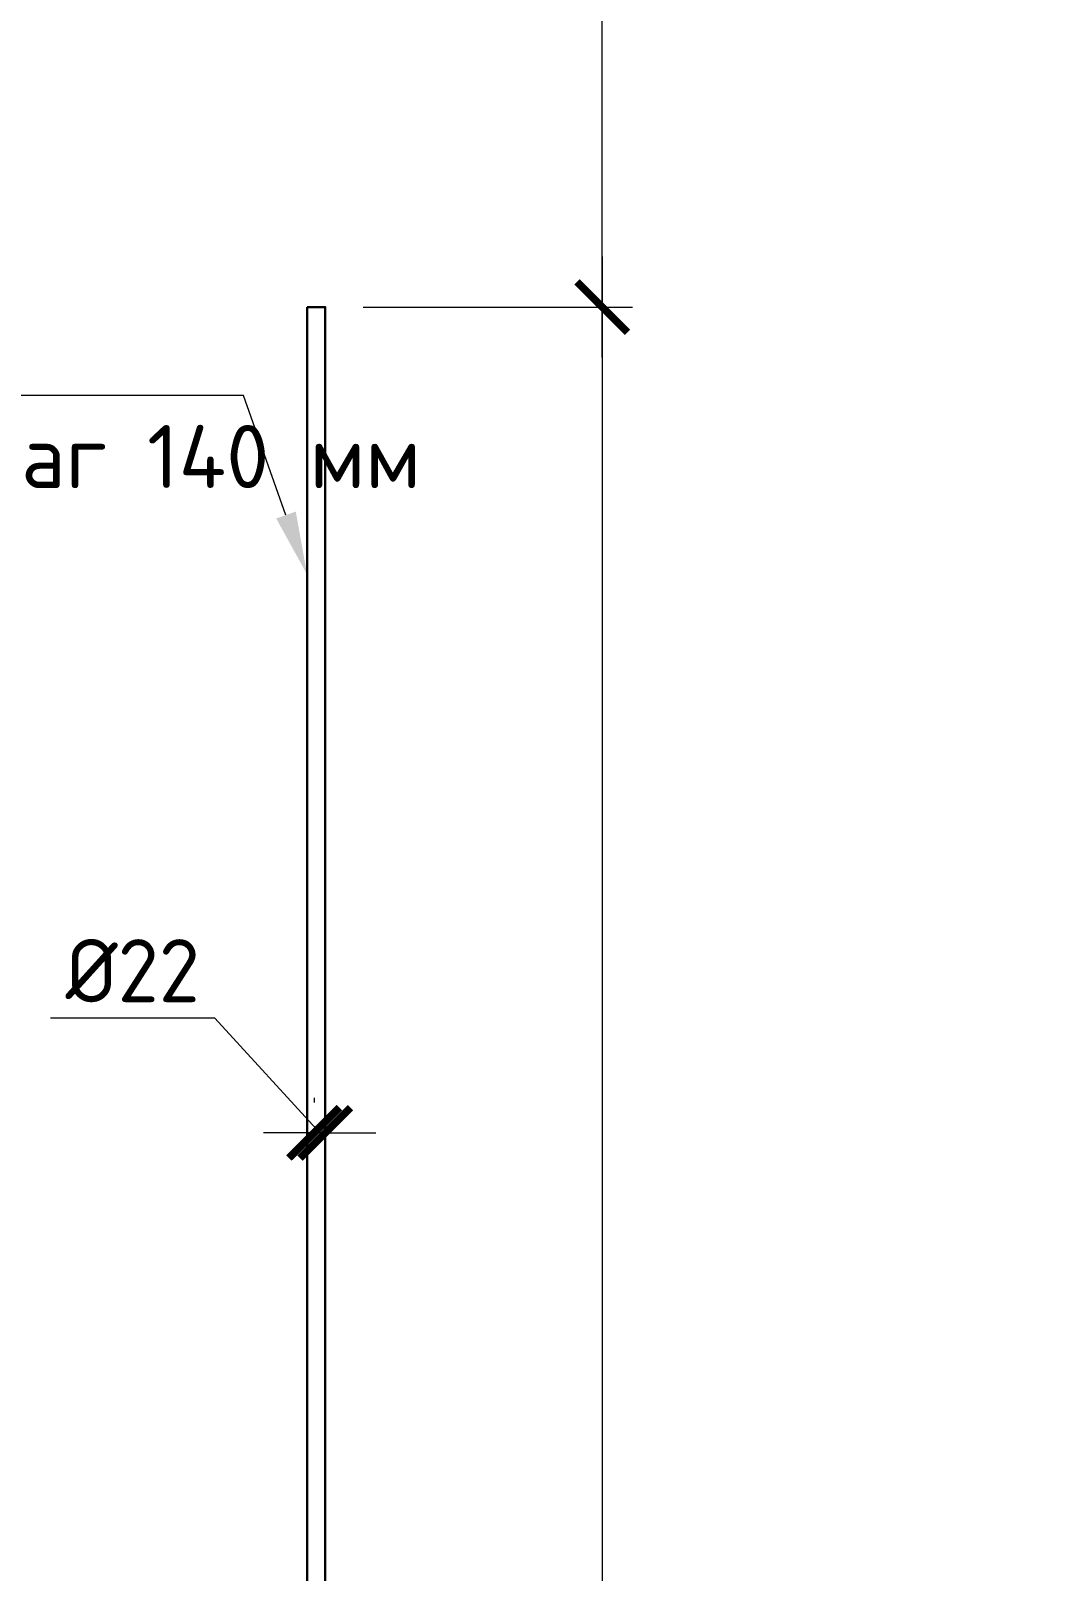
# Model space of a CAD drawing. Header units: millimetres. Extents: x -65574 to 111613, y -106550 to -50518.
# Drawn here: x 14964 to 17004, y -80208 to -77155 of the extents above; entities that cross this region are included whole.
import ezdxf
from ezdxf import colors
from ezdxf.entities.mleader import LeaderData, LeaderLine
from ezdxf.math import Vec2, Vec3

# ---------------------------------------------------------------- set-up
doc = ezdxf.new("R2010")
doc.units = ezdxf.units.MM
doc.layers.get('Defpoints').update_dxf_attribs({"color": 6})
doc.layers.add('Dim', color=11, linetype='Continuous', lineweight=13)
doc.layers.add('ОПП_ОС_Размеры', color=7, linetype='Continuous', lineweight=25)
doc.styles.add('GOST-2.304_Type-B', font='GOST Common.ttf')
doc.dimstyles.new('УРСТ', dxfattribs={"dimtxt": 2.5, "dimasz": 2, "dimexe": 1.2, "dimexo": 1.5, "dimtad": 1, "dimdec": 0, "dimrnd": 1, "dimtxsty": 'GOST-2.304_Type-B', "dimblk": 'ARCHTICK', "dimcen": 2, "dimdle": 2, "dimazin": 3, "dimtfac": 1, "dimtdec": 0, "dimtmove": 1, "dimatfit": 0, "dimldrblk": 'NONE', "dimlwd": 15, "dimlwe": 15, "dimarcsym": 0})

# ---------------------------------------------------------------- blocks, each defined once
blk = doc.blocks.new('_ArchTick')
at = {"color": 0, "linetype": 'ByBlock', "const_width": 0.15}
blk.add_lwpolyline([(-0.5, -0.5), (0.5, 0.5)], dxfattribs=at)
blk = doc.blocks.new('*D198')
at = {"layer": 'Defpoints', "color": 0, "lineweight": -2, "transparency": 16777216}
for p in [(15546.6, -77702.8), (15546.6, -89402.8), (16095.2, -89402.8)]:
    blk.add_point(p, dxfattribs=at)
at = {"layer": 'ОПП_ОС_Размеры', "color": 0, "lineweight": 15, "transparency": 16777216}
for p, q in [((16095.2, -77602.8), (16095.2, -89502.8)), ((15621.6, -77702.8), (16155.2, -77702.8)), ((15621.6, -89402.8), (16155.2, -89402.8))]:
    blk.add_line(p, q, dxfattribs=at)
at = {"layer": 'ОПП_ОС_Размеры', "color": 0, "lineweight": 15, "transparency": 16777216, "xscale": 100, "yscale": 100, "zscale": 100}
for p, rotation in [((16095.2, -77702.8), 90), ((16095.2, -89402.8), 270)]:
    blk.add_blockref('_ArchTick', p, dxfattribs=dict(at, rotation=rotation))
at = {"layer": 'ОПП_ОС_Размеры', "color": 0, "lineweight": -2, "transparency": 16777216, "insert": (16001.5, -83552.8), "char_height": 125, "attachment_point": 5, "rotation": 90, "style": 'GOST-2.304_Type-B'}
blk.add_mtext('\\A1;11700', dxfattribs=at)
blk = doc.blocks.new('_None')
blk = doc.blocks.new('*D199')
at = {"layer": 'Defpoints', "color": 0, "lineweight": -2, "transparency": 16777216}
for p in [(15546.6, -70052.8), (16095.2, -70052.8), (15546.6, -77702.8)]:
    blk.add_point(p, dxfattribs=at)
at = {"layer": 'ОПП_ОС_Размеры', "color": 0, "lineweight": 15, "transparency": 16777216}
for p, q in [((16095.2, -77802.8), (16095.2, -69952.8)), ((15621.6, -70052.8), (16155.2, -70052.8)), ((15621.6, -77702.8), (16155.2, -77702.8))]:
    blk.add_line(p, q, dxfattribs=at)
at = {"layer": 'ОПП_ОС_Размеры', "color": 0, "lineweight": 15, "transparency": 16777216, "xscale": 100, "yscale": 100, "zscale": 100}
for p, rotation in [((16095.2, -70052.8), 90), ((16095.2, -77702.8), 270)]:
    blk.add_blockref('_ArchTick', p, dxfattribs=dict(at, rotation=rotation))
at = {"layer": 'ОПП_ОС_Размеры', "color": 0, "lineweight": -2, "transparency": 16777216, "insert": (16001.5, -73877.8), "char_height": 125, "attachment_point": 5, "rotation": 90, "style": 'GOST-2.304_Type-B'}
blk.add_mtext('\\A1;7650', dxfattribs=at)
blk = doc.blocks.new('*D202')
at = {"color": 0, "lineweight": 15, "ltscale": 100, "transparency": 16777216}
for p, q in [((15327.8, -79111.5), (15002.8, -79111.5)), ((15535.6, -79339), (15327.8, -79111.5)), ((15524.6, -79269.8), (15524.6, -79279)), ((15546.6, -79269.8), (15546.6, -79279)), ((15524.6, -79339), (15424.6, -79339)), ((15546.6, -79339), (15524.6, -79339)), ((15546.6, -79339), (15524.6, -79339)), ((15546.6, -79339), (15646.6, -79339))]:
    blk.add_line(p, q, dxfattribs=at)
at = {"layer": 'Defpoints', "color": 0, "lineweight": -2, "ltscale": 100, "transparency": 16777216}
for p in [(15524.6, -79339), (15524.6, -79344.8), (15546.6, -79344.8)]:
    blk.add_point(p, dxfattribs=at)
at = {"color": 0, "lineweight": 15, "ltscale": 100, "transparency": 16777216, "xscale": 100, "yscale": 100, "zscale": 100}
blk.add_blockref('_ArchTick', (15524.6, -79339), dxfattribs=at)
at = {"color": 0, "lineweight": 15, "ltscale": 100, "transparency": 16777216, "xscale": 100, "yscale": 100, "zscale": 100, "rotation": 180}
blk.add_blockref('_ArchTick', (15546.6, -79339), dxfattribs=at)
at = {"color": 0, "lineweight": 15, "ltscale": 100, "transparency": 16777216, "insert": (15165.3, -79017.7), "char_height": 125, "attachment_point": 5, "style": 'GOST-2.304_Type-B'}
blk.add_mtext('\\A1;%%C22', dxfattribs=at)

msp = doc.modelspace()

# ---------------------------------------------------------------- linework, layer by layer
at = {"lineweight": 30}
msp.add_lwpolyline([(15510.6, -77702.8), (15510.6, -89402.8), (15546.6, -89402.8), (15546.6, -77702.8), (15510.6, -77702.8)], dxfattribs=at)

# ---------------------------------------------------------------- dimensions: what is measured, and where the dimension line sits
at = {"color": 0, "lineweight": 15, "ltscale": 100}
dim = msp.add_linear_dim(base=(15524.6, -79339), p1=(15546.6, -79344.8), p2=(15524.6, -79344.8), text='%%C<>', dimstyle='УРСТ', override={"dimscale": 0}, dxfattribs=at)
dim.commit()
dim.dimension.update_dxf_attribs({"geometry": '*D202', "text_midpoint": (15296.6, -79111.5), "dimtype": 160})
at = {"layer": 'ОПП_ОС_Размеры', "lineweight": -2}
for base, p2, picture, middle in [((16095.2, -70052.8), (15546.6, -70052.8), '*D199', (16001.5, -73877.8)), ((16095.2, -89402.8), (15546.6, -89402.8), '*D198', (16001.5, -83552.8))]:
    dim = msp.add_linear_dim(base=base, p1=(15546.6, -77702.8), p2=p2, angle=90, dimstyle='УРСТ', override={"dimscale": 0}, dxfattribs=at)
    dim.commit()
    dim.dimension.update_dxf_attribs({"geometry": picture, "text_midpoint": middle})

# ---------------------------------------------------------------- leaders
at = {"layer": 'Dim', "color": 0, "lineweight": 15, "ltscale": 100}
ml = msp.add_multileader_mtext('Standard', dxfattribs=at)
ml.set_content('{\\C0;3\\PА500C \\fISOCPEUR|b0|i0|c204|p34;%%C36\\fISOCPEUR|b0|i0|c0|p34; \\fISOCPEUR|b0|i0|c204|p34;шаг 140\\fISOCPEUR|b0|i0|c0|p34; \\fISOCPEUR|b0|i0|c204|p34;мм}', color=2, style='GOST-2.304_Type-B')
ml.set_leader_properties(color=256, linetype='ByLayer', lineweight=13)
ml.build(insert=Vec2(0, 0))
ml.multileader.update_dxf_attribs({"has_dogleg": 0, "text_left_attachment_type": 6, "text_right_attachment_type": 6, "dogleg_length": 0, "arrow_head_size": 125, "scale": 50})
ctx = ml.context
ctx.base_point, ctx.scale, ctx.char_height, ctx.arrow_head_size, ctx.landing_gap_size, ctx.plane_origin = Vec3(12378.9, -77418.4), 50, 125, 125, 100, Vec3(7968.5, -80043.1)
ctx.left_attachment, ctx.right_attachment, ctx.text_align_type = 6, 6, 1
notes = []
notes.append((ctx, [(1, (1, 1, 0), (13453.9, -77418.4), (-1, 0), 0, [(1, [(13631.3, -77772.9)], 0, [])])]))
ctx.mtext.insert, ctx.mtext.width, ctx.mtext.alignment, ctx.mtext.flow_direction = Vec3(12916.4, -77268.4), 942.218, 2, 5
ml = msp.add_multileader_mtext('Standard', dxfattribs=at)
ml.set_content('{\\C0;6\\PА500C \\fISOCPEUR|b0|i0|c204|p34;%%C\\fISOCPEUR|b0|i0|c0|p34;22 \\fISOCPEUR|b0|i0|c204|p34;шаг 140\\fISOCPEUR|b0|i0|c0|p34; \\fISOCPEUR|b0|i0|c204|p34;мм}', color=2, style='GOST-2.304_Type-B')
ml.set_leader_properties(color=256, linetype='ByLayer', lineweight=13)
ml.build(insert=Vec2(0, 0))
ml.multileader.update_dxf_attribs({"has_dogleg": 0, "text_left_attachment_type": 6, "text_right_attachment_type": 6, "dogleg_length": 0, "arrow_head_size": 125, "scale": 50})
ctx = ml.context
ctx.base_point, ctx.scale, ctx.char_height, ctx.arrow_head_size, ctx.landing_gap_size, ctx.plane_origin = Vec3(14309.9, -77878.1), 50, 125, 125, 100, Vec3(9816, -80502.9)
ctx.left_attachment, ctx.right_attachment, ctx.text_align_type = 6, 6, 1
notes.append((ctx, [(1, (1, 1, 0), (15384.9, -77878.1), (-1, 0), 0, [(1, [(15510.6, -78232.7)], 0, [])])]))
ctx.mtext.insert, ctx.mtext.width, ctx.mtext.alignment, ctx.mtext.flow_direction = Vec3(14847.4, -77728.1), 923.119, 2, 5
ml = msp.add_multileader_mtext('Standard', dxfattribs=at)
ml.set_content('{\\C0;4\\PА500C \\fISOCPEUR|b0|i0|c204|p34;%%C3\\fISOCPEUR|b0|i0|c0|p34;2 \\fISOCPEUR|b0|i0|c204|p34;шаг 140\\fISOCPEUR|b0|i0|c0|p34; \\fISOCPEUR|b0|i0|c204|p34;мм}', color=2, style='GOST-2.304_Type-B')
ml.set_leader_properties(color=256, linetype='ByLayer', lineweight=13)
ml.build(insert=Vec2(0, 0))
ml.multileader.update_dxf_attribs({"has_dogleg": 0, "text_left_attachment_type": 6, "text_right_attachment_type": 6, "dogleg_length": 0, "arrow_head_size": 125, "scale": 50})
ctx = ml.context
ctx.base_point, ctx.scale, ctx.char_height, ctx.arrow_head_size, ctx.landing_gap_size, ctx.plane_origin = Vec3(9712.7, -78643.5), 50, 125, 125, 100, Vec3(3733.7, -81268.3)
ctx.left_attachment, ctx.right_attachment, ctx.text_align_type = 6, 6, 1
notes.append((ctx, [(0, (1, 1, 0), (9712.7, -78643.5), (1, 0), 0, [(1, [(9442.2, -78998.1)], 0, [])])]))
ctx.mtext.insert, ctx.mtext.width, ctx.mtext.alignment, ctx.mtext.flow_direction = Vec3(10250.2, -78493.5), 923.119, 2, 5
for ctx, leaders in notes:
    for number, flags, end, landing, length, lines in leaders:
        leader = LeaderData()
        leader.index, (leader.has_last_leader_line, leader.has_dogleg_vector, leader.attachment_direction) = number, flags
        leader.last_leader_point, leader.dogleg_vector, leader.dogleg_length = Vec3(end), Vec3(landing), length
        for number, points, colour, breaks in lines:
            line = LeaderLine()
            line.index, line.vertices, line.color, line.breaks = number, Vec3.list(points), colors.encode_raw_color(colour), breaks
            leader.lines.append(line)
        ctx.leaders.append(leader)

doc.saveas('drawing.dxf')
